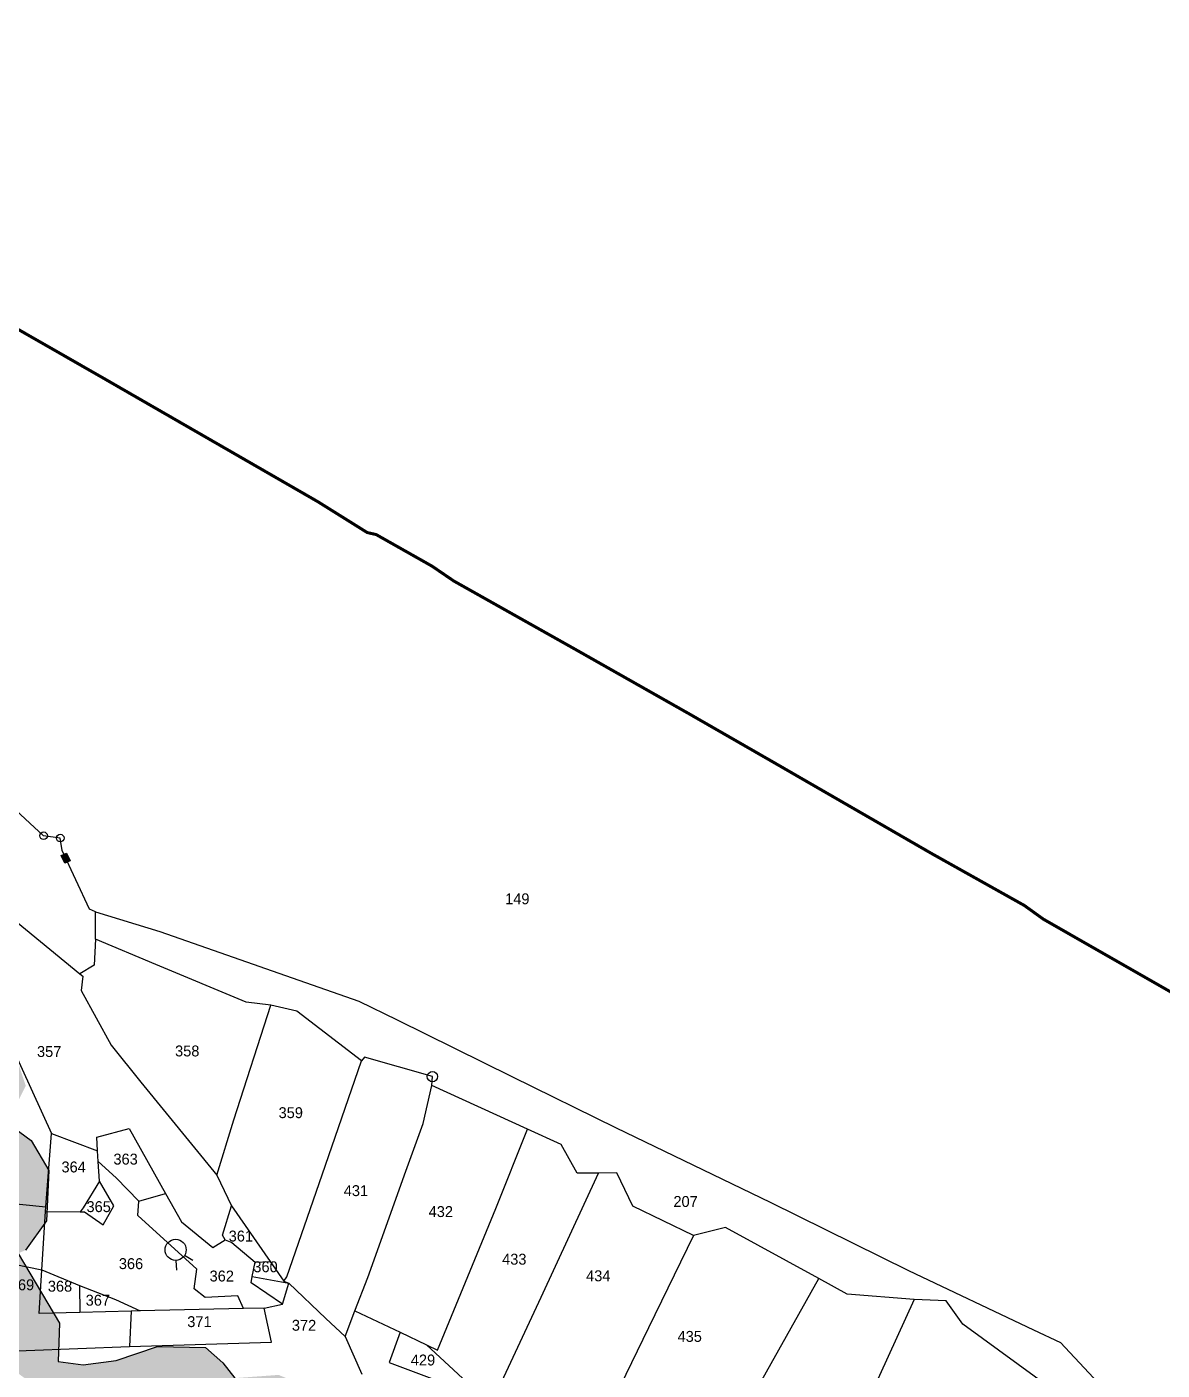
# Model space of a CAD drawing. Header units: metres. Extents: x 290051 to 294767, y 2012509 to 2018894.
# Drawn here: x 292000 to 292975, y 2016440 to 2017592 of the extents above; entities that cross this region are included whole.
import ezdxf
from ezdxf.enums import TextEntityAlignment as Align

# ---------------------------------------------------------------- set-up
doc = ezdxf.new("R2010")
doc.units = ezdxf.units.M
doc.header["$LTSCALE"] = 0.3
doc.header["$MEASUREMENT"] = 0
for name, color, linetype in [('POLY_HATCH', 12, 'Continuous'), ('POLY_PARCEL', 6, 'Continuous'), ('SYM_STONE', 1, 'Continuous'), ('SYM_WELL', 1, 'Continuous'), ('TEXT_MAPOUT', 7, 'Continuous'), ('TEXT_PARCEL', 7, 'Continuous'), ('V_BOUND_LINE', 7, 'Continuous')]:
    doc.layers.add(name, color=color, linetype=linetype)
doc.styles.add('TEXT_MAP', font='KRDEV050.TTF')

# ---------------------------------------------------------------- blocks, each defined once
blk = doc.blocks.new('STONE')
blk.add_circle((0, 0), 0.851)
blk = doc.blocks.new('MOTWELL')
for points in [[(-1.54, 2.96), (-0.8, 1.55)], [(1.54, 2.96), (0.8, 1.55)]]:
    blk.add_lwpolyline(points)
blk.add_circle((0, 0), 1.74)
blk = doc.blocks.new('STONESQUAREFILLED')
blk.add_hatch(color=256).paths.add_polyline_path([(0.7, -0.48), (0.7, 0.48), (-0.7, 0.48), (-0.7, -0.48)])
blk.add_lwpolyline([(-0.7, 0.48), (0.7, 0.48), (0.7, -0.48), (-0.7, -0.48)], close=True)
blk = doc.blocks.new('G')
at = {"layer": 'POLY_PARCEL'}
for points in [[(125.04, 345.97), (113.94, 304.23), (103.03, 290.51)], [(125.04, 345.97), (132.76, 346.72), (137.08, 339.2), (159.09, 315.13)], [(177.34, 294.64), (174.33, 289), (171.32, 276.59), (170, 275.28), (170.76, 274.15), (169.06, 272.27), (166.43, 277.72), (151.76, 274.9), (152.13, 270.01), (149.69, 267.94), (147.05, 268.7), (143.1, 266.44), (137.84, 269.26), (134.64, 271.14), (135.2, 280.35), (130.88, 290.88), (142.54, 294.64), (142.91, 298.21), (159.09, 315.13)], [(159.09, 315.13), (177.34, 294.64)], [(103.03, 290.51), (114.13, 295.58), (116.95, 289.57), (121.85, 279.23)], [(103.03, 290.51), (105.29, 285.62), (110.56, 281.86), (114.7, 281.29), (121.85, 279.23)], [(121.85, 279.23), (132.76, 264.18), (138.02, 263.62), (144.8, 262.68), (161.54, 269.07), (168.5, 271.52), (185.24, 264.56), (190.7, 267.38), (188.44, 286.56), (184.11, 291.63), (177.34, 294.64)]]:
    blk.add_lwpolyline(points, dxfattribs=at)
at = {"layer": 'TEXT_MAPOUT', "style": 'TEXT_MAP'}
for s, p in [('ts', (167, 346.76)), ('gq', (181.09, 336.79)), ('G', (195.53, 325.28))]:
    blk.add_text(s, height=2.5, dxfattribs=at).set_placement(p)
at = {"layer": 'TEXT_PARCEL', "style": 'TEXT_MAP'}
for s, p in [('374', (131.75, 304.96)), ('375', (111.2, 287.45)), ('376', (153.21, 290.94))]:
    blk.add_text(s, height=1.8, dxfattribs=at).set_placement(p, align=Align.CENTER)
blk = doc.blocks.new('LHIUI')
at = {"layer": 'POLY_HATCH'}
h = blk.add_hatch(dxfattribs=at)
h.set_pattern_fill('ZIGZAG', color=256, scale=10, style=0)
h.set_pattern_definition([(0, (0, 0), (1.25, 1.25), [1.25, -1.25]), (90, (1.25, 0), (-1.25, 1.25), [1.25, -1.25])])
h.paths.add_polyline_path([(404.88, 490.92), (405.6, 499.38), (398.58, 504.59), (392.82, 506.03), (385.8, 503.15), (383.46, 500.27), (381.48, 492.54), (384.72, 486.42), (384.54, 484.26), (384.9, 478.68), (381.3, 475.62), (379.86, 472.93), (380.04, 466.81), (381.66, 461.59), (379.5, 458.89), (378.6, 453.85), (377.88, 448.63), (379.86, 443.06), (382.74, 439.82), (385.26, 438.38), (387.24, 440.72), (386.52, 443.78), (385.8, 449.53), (387.6, 458.89), (387.42, 467.35), (389.22, 473.28), (397.68, 479.94), (400.74, 479.76), (403.44, 478.32), (409.38, 474.54), (409.02, 470.23), (411.55, 467.17), (412.45, 462.13), (411.21, 453.74), (414.27, 448.16), (415.71, 442.04), (414.81, 436.47), (411.57, 432.69), (414.45, 425.49), (416.79, 417.39), (417.88, 411.1), (422.56, 407.68), (427.42, 406.42), (435.52, 404.62), (441.28, 402.1), (447.22, 397.42), (452.44, 396.16), (455.86, 392.02), (458.2, 386.98), (463.24, 384.29), (467.03, 377.27), (472.79, 378.53), (475.31, 383.39), (479.99, 391.67), (471.89, 395.45), (474.95, 398.15), (468.83, 406.96), (463.07, 409.3), (455.87, 408.76), (453.89, 411.28), (451, 413.8), (443.08, 413.98), (436.24, 411.64), (430.84, 410.92), (426.7, 411.46), (426.88, 417.76), (420.04, 429.27), (421.3, 429.81), (424.72, 434.67), (425.08, 442.95), (422.17, 447.91), (418.21, 450.79), (421.27, 456.91), (417.85, 467.17), (414.43, 471.85), (417.49, 477.6), (412.09, 484.26), (405.06, 486.6)])
for points in [[(418.21, 450.79), (422.17, 447.91), (425.08, 442.95), (424.72, 434.67), (421.3, 429.81)], [(420.04, 429.27), (426.88, 417.76), (426.7, 411.46), (430.84, 410.92), (436.24, 411.64), (443.08, 413.98), (451, 413.8), (453.89, 411.28), (455.87, 408.76)]]:
    blk.add_lwpolyline(points, dxfattribs=at)
at = {"layer": 'POLY_PARCEL'}
for points in [[(432.74, 485.64), (431.76, 486.08), (427.22, 495.7), (426.89, 497.78), (424.15, 498.16), (417.33, 504.47)], [(432.74, 485.64), (443.37, 482.4), (476.19, 470.98), (482.57, 467.91), (501.49, 458.56), (518.69, 450.16), (544.16, 437.9), (566.99, 426.67), (587.61, 416.94), (592.07, 414.84), (600.71, 405.71), (601.53, 395.54)], [(432.76, 481.13), (432.74, 485.64)], [(416.9, 483.89), (418.71, 484.76), (430.19, 475.4)], [(432.76, 481.13), (432.54, 476.81), (430.19, 475.4)], [(461.7, 470.3), (457.65, 470.74), (442.72, 476.97), (432.76, 481.13)], [(430.19, 475.4), (430.67, 475.01), (430.39, 472.66), (435.37, 463.64), (440.25, 457.54), (452.83, 442.23)], [(452.83, 442.23), (455.62, 451.36), (461.7, 470.3)], [(476.66, 461.1), (466, 469.3), (461.7, 470.3)], [(418.97, 463.37), (425.52, 449.05)], [(463.94, 424.77), (464.43, 425.48), (470.23, 442.32), (476.66, 461.1)], [(488.31, 457.05), (488.37, 458.53), (477.15, 461.7), (476.66, 461.1)], [(475.66, 419.9), (477.75, 425.41), (484.04, 442.96), (486.88, 450.81), (488.31, 457.05)], [(504.09, 449.92), (488.31, 457.05)], [(433.15, 446.21), (433.01, 448.45), (438.37, 449.92), (444.39, 439.21)], [(487.45, 414.32), (489.3, 413.44), (498.87, 436.83), (504.09, 449.92)], [(515.79, 442.68), (512.3, 442.65), (509.62, 447.35), (504.09, 449.92)], [(424.6, 436.97), (425.52, 449.05)], [(425.52, 449.05), (433.15, 446.21)], [(433.26, 444.45), (433.15, 446.21)], [(433.26, 444.45), (436.24, 441.78), (439.96, 437.9)], [(433.45, 441.23), (433.26, 444.45)], [(433.45, 441.23), (430.77, 436.8), (430.28, 436.15)], [(430.28, 436.15), (430.99, 436.15), (434.11, 434.02), (435.86, 437.13), (433.45, 441.23)], [(452.83, 442.23), (455.24, 437.18)], [(498.32, 404.89), (506.36, 422.22), (515.79, 442.68)], [(531.5, 432.43), (521.49, 437.24), (518.86, 442.7), (515.79, 442.68)], [(403.92, 439.02), (424.6, 436.97)], [(439.96, 437.9), (444.39, 439.21)], [(444.39, 439.21), (447.02, 434.51), (452.21, 430.3), (454.24, 431.56)], [(424.54, 436.2), (424.6, 436.97)], [(457.25, 420.24), (456.33, 422.34), (450.91, 422.07), (449.11, 423.49), (449.54, 426.72), (439.81, 435.57), (439.96, 437.9)], [(454.24, 431.56), (453.8, 432.32), (455.24, 437.18)], [(455.24, 437.18), (461.67, 428.01)], [(423.95, 426.55), (424.54, 436.2)], [(424.54, 436.2), (430.28, 436.15)], [(531.5, 432.43), (524.11, 417.17), (513, 394.15)], [(552.2, 425.33), (536.79, 433.72), (531.5, 432.43)], [(405.75, 429.96), (406.55, 430.69), (414.81, 428.43), (423.95, 426.55)], [(454.24, 431.56), (455.3, 431.1), (459.17, 427.87)], [(458.71, 425.5), (459.17, 427.87)], [(459.17, 427.87), (461.67, 428.01)], [(461.67, 428.01), (463.94, 424.77)], [(430.25, 419.53), (423.56, 419.34), (423.95, 426.55)], [(423.95, 426.55), (430.18, 423.98)], [(463.71, 420.98), (458.51, 424.48), (458.71, 425.5)], [(458.71, 425.5), (464.73, 424.43)], [(430.18, 423.98), (430.25, 419.53)], [(430.18, 423.98), (436.14, 421.69), (440.19, 419.81)], [(463.71, 420.98), (464.73, 424.43)], [(463.94, 424.77), (464.73, 424.43)], [(464.73, 424.43), (470.86, 418.64), (474.03, 415.63)], [(533.7, 392.28), (552.2, 425.33)], [(567.92, 421.91), (556.87, 422.78), (552.2, 425.33)], [(460.7, 420.32), (463.71, 420.98)], [(567.92, 421.91), (553.41, 389.94)], [(596.77, 394.72), (597.54, 396.69), (594.04, 398.05), (591.03, 406.96), (575.99, 417.84), (573.22, 421.69), (567.92, 421.91)], [(438.71, 419.78), (430.25, 419.53)], [(438.49, 413.96), (461.9, 414.72), (460.7, 420.32)], [(438.71, 419.78), (438.49, 413.96)], [(440.19, 419.81), (438.71, 419.78)], [(457.25, 420.24), (440.19, 419.81)], [(460.7, 420.32), (457.25, 420.24)], [(474.03, 415.63), (475.66, 419.9)], [(475.66, 419.9), (483.12, 416.39)], [(474.03, 415.63), (476.82, 409.42)], [(483.12, 416.39), (481.31, 411.39), (490.55, 407.95)], [(483.12, 416.39), (487.45, 414.32)], [(487.45, 414.32), (497.19, 405.33)], [(399.84, 412.32), (421.44, 413.25), (438.49, 413.96)]]:
    blk.add_lwpolyline(points, dxfattribs=at)
at = {"layer": 'V_BOUND_LINE', "const_width": 0.5}
blk.add_lwpolyline([(292.19, 588.51), (294.76, 591.25), (324.43, 621.6), (333.94, 631.1), (344.09, 625.45), (373.04, 608.65), (411.58, 586.35), (433.94, 573.61), (469.3, 553.33), (477.46, 548.25), (478.96, 547.91), (488.16, 542.73), (491.77, 540.28), (512.09, 528.9), (530.69, 518.41), (544.73, 510.38), (570.7, 495.46), (586.01, 486.92), (589.15, 484.67), (618.25, 468.11)], dxfattribs=at)
at = {"xscale": 0.3679249540666095, "yscale": 0.3679249540666095, "zscale": 0.3679249540666095, "rotation": 29.78368467972591}
blk.add_blockref('G', (416.2, 272), dxfattribs=at)
at = {"layer": 'SYM_STONE', "xscale": 0.7384051519306922, "yscale": 0.7384051519306922, "zscale": 0.7384051519306922}
for p in [(424.15, 498.16), (426.89, 497.78)]:
    blk.add_blockref('STONE', p, dxfattribs=at)
at = {"layer": 'SYM_STONE', "rotation": 295.2610023127163}
blk.add_blockref('STONESQUAREFILLED', (427.8, 494.47), dxfattribs=at)
at = {"layer": 'SYM_STONE'}
blk.add_blockref('STONE', (488.37, 458.53), dxfattribs=at)
at = {"layer": 'SYM_WELL', "rotation": 211.0848271074286}
blk.add_blockref('MOTWELL', (446.05, 429.9), dxfattribs=at)
at = {"layer": 'TEXT_PARCEL', "style": 'TEXT_MAP'}
for s, p in [('149', (502.34, 486.98)), ('357', (425.13, 461.67)), ('358', (447.91, 461.8)), ('359', (465.01, 451.65)), ('363', (437.77, 443.95)), ('364', (429.2, 442.64)), ('431', (475.79, 438.81)), ('207', (530.19, 437.11)), ('365', (433.34, 436.1)), ('432', (489.8, 435.38)), ('361', (456.81, 431.29)), ('366', (438.69, 426.71)), ('360', (460.89, 426.23)), ('433', (501.94, 427.55)), ('362', (453.67, 424.69)), ('434', (515.8, 424.83)), ('369', (420.71, 423.19)), ('368', (426.98, 422.97)), ('367', (433.23, 420.67)), ('371', (450, 417.16)), ('372', (467.26, 416.59)), ('435', (530.91, 414.86)), ('429', (486.9, 410.9))]:
    blk.add_text(s, height=1.8, dxfattribs=at).set_placement(p, align=Align.CENTER)

msp = doc.modelspace()

# ---------------------------------------------------------------- block references
at = {"xscale": 5.203049788143298, "yscale": 5.203049788143298, "zscale": 5.203049788143298, "rotation": 359.9062659017293}
msp.add_blockref('LHIUI', (289803.3, 2014309.9), dxfattribs=at)

doc.saveas('drawing.dxf')
